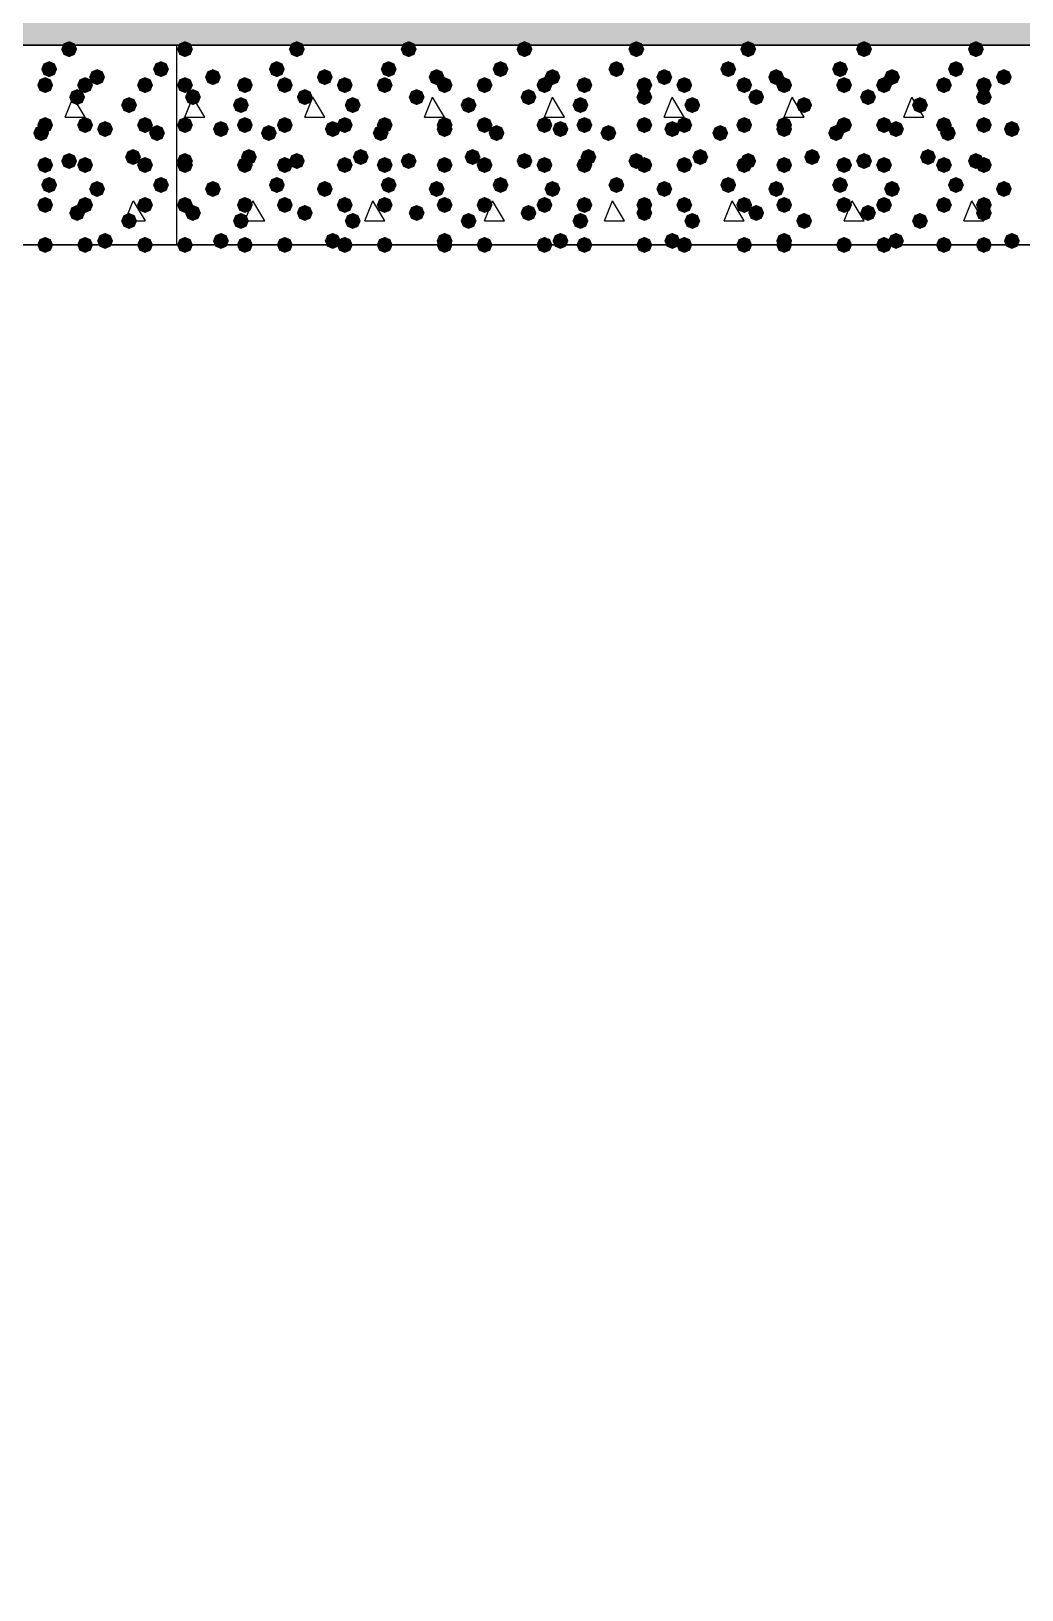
# Model space of a CAD drawing. Header units: millimetres. Extents: x 0 to 420, y 0 to 297.
# Drawn here: x 301.43 to 311.93, y 132.1 to 148.61 of the extents above; entities that cross this region are included whole.
import ezdxf

# ---------------------------------------------------------------- set-up
doc = ezdxf.new("R2010")
doc.units = ezdxf.units.MM
doc.layers.get('0').update_dxf_attribs({"linetype": 'CONTINUOUS'})

msp = doc.modelspace()

# ---------------------------------------------------------------- hatches: boundary and pattern name
at = {"true_color": 0x000008}
h = msp.add_hatch(color=0, dxfattribs=at)
h.paths.add_polyline_path([(379.603, 160.485667), (33.528, 160.485667), (379.603, 148.463)], flags=0)
h.paths.add_polyline_path([(33.528, 160.485667), (379.603, 148.463), (33.528, 148.463)], flags=0)
at = {"true_color": 0x000007}
for points in [[(301.921333, 148.420667), (301.896462, 148.360871), (301.836667, 148.336), (301.776871, 148.360871), (301.752, 148.420667), (301.776871, 148.480462), (301.836667, 148.505333), (301.896462, 148.480463)], [(301.709667, 148.209), (301.684796, 148.149204), (301.625, 148.124333), (301.565204, 148.149204), (301.540333, 148.209), (301.565204, 148.268796), (301.625, 148.293667), (301.684796, 148.268796)], [(302.217667, 148.124333), (302.192796, 148.064537), (302.133, 148.039667), (302.073204, 148.064537), (302.048333, 148.124333), (302.073204, 148.184129), (302.133, 148.209), (302.192796, 148.184129)], [(302.895, 148.209), (302.870129, 148.149204), (302.810333, 148.124333), (302.750538, 148.149204), (302.725667, 148.209), (302.750537, 148.268796), (302.810333, 148.293667), (302.870129, 148.268796)], [(301.667333, 148.039667), (301.642462, 147.979871), (301.582667, 147.955), (301.522871, 147.979871), (301.498, 148.039667), (301.522871, 148.099462), (301.582667, 148.124333), (301.642462, 148.099463)], [(302.006, 147.912667), (301.981129, 147.852871), (301.921333, 147.828), (301.861537, 147.852871), (301.836667, 147.912667), (301.861537, 147.972462), (301.921333, 147.997333), (301.981129, 147.972463)], [(302.090667, 148.039667), (302.065796, 147.979871), (302.006, 147.955), (301.946204, 147.979871), (301.921333, 148.039667), (301.946204, 148.099462), (302.006, 148.124333), (302.065796, 148.099463)], [(302.725667, 148.039667), (302.700796, 147.979871), (302.641, 147.955), (302.581204, 147.979871), (302.556333, 148.039667), (302.581204, 148.099462), (302.641, 148.124333), (302.700796, 148.099463)], [(302.556333, 147.828), (302.531462, 147.768204), (302.471667, 147.743333), (302.411871, 147.768204), (302.387, 147.828), (302.411871, 147.887796), (302.471667, 147.912667), (302.531462, 147.887796)], [(301.667333, 147.616333), (301.642462, 147.556537), (301.582667, 147.531667), (301.522871, 147.556537), (301.498, 147.616333), (301.522871, 147.676129), (301.582667, 147.701), (301.642462, 147.676129)], [(302.090667, 147.616333), (302.065796, 147.556537), (302.006, 147.531667), (301.946204, 147.556537), (301.921333, 147.616333), (301.946204, 147.676129), (302.006, 147.701), (302.065796, 147.676129)], [(302.302333, 147.574), (302.277462, 147.514204), (302.217667, 147.489333), (302.157871, 147.514204), (302.133, 147.574), (302.157871, 147.633796), (302.217667, 147.658667), (302.277462, 147.633796)], [(302.725667, 147.616333), (302.700796, 147.556537), (302.641, 147.531667), (302.581204, 147.556537), (302.556333, 147.616333), (302.581204, 147.676129), (302.641, 147.701), (302.700796, 147.676129)], [(301.625, 147.531667), (301.600129, 147.471871), (301.540333, 147.447), (301.480537, 147.471871), (301.455667, 147.531667), (301.480537, 147.591462), (301.540333, 147.616333), (301.600129, 147.591463)], [(302.852667, 147.531667), (302.827796, 147.471871), (302.768, 147.447), (302.708204, 147.471871), (302.683333, 147.531667), (302.708204, 147.591462), (302.768, 147.616333), (302.827796, 147.591463)], [(301.921333, 147.235333), (301.896462, 147.175537), (301.836667, 147.150667), (301.776871, 147.175537), (301.752, 147.235333), (301.776871, 147.295129), (301.836667, 147.32), (301.896462, 147.295129)], [(302.598667, 147.277667), (302.573796, 147.217871), (302.514, 147.193), (302.454204, 147.217871), (302.429333, 147.277667), (302.454204, 147.337462), (302.514, 147.362333), (302.573796, 147.337463)], [(301.667333, 147.193), (301.642462, 147.133204), (301.582667, 147.108333), (301.522871, 147.133204), (301.498, 147.193), (301.522871, 147.252796), (301.582667, 147.277667), (301.642462, 147.252796)], [(302.090667, 147.193), (302.065796, 147.133204), (302.006, 147.108333), (301.946204, 147.133204), (301.921333, 147.193), (301.946204, 147.252796), (302.006, 147.277667), (302.065796, 147.252796)], [(302.725667, 147.193), (302.700796, 147.133204), (302.641, 147.108333), (302.581204, 147.133204), (302.556333, 147.193), (302.581204, 147.252796), (302.641, 147.277667), (302.700796, 147.252796)], [(301.709667, 146.981333), (301.684796, 146.921537), (301.625, 146.896667), (301.565204, 146.921537), (301.540333, 146.981333), (301.565204, 147.041129), (301.625, 147.066), (301.684796, 147.041129)], [(302.217667, 146.939), (302.192796, 146.879204), (302.133, 146.854333), (302.073204, 146.879204), (302.048333, 146.939), (302.073204, 146.998796), (302.133, 147.023667), (302.192796, 146.998796)], [(302.895, 146.981333), (302.870129, 146.921537), (302.810333, 146.896667), (302.750538, 146.921537), (302.725667, 146.981333), (302.750537, 147.041129), (302.810333, 147.066), (302.870129, 147.041129)], [(301.667333, 146.769667), (301.642462, 146.709871), (301.582667, 146.685), (301.522871, 146.709871), (301.498, 146.769667), (301.522871, 146.829462), (301.582667, 146.854333), (301.642462, 146.829463)], [(302.090667, 146.769667), (302.065796, 146.709871), (302.006, 146.685), (301.946204, 146.709871), (301.921333, 146.769667), (301.946204, 146.829462), (302.006, 146.854333), (302.065796, 146.829463)], [(302.725667, 146.769667), (302.700796, 146.709871), (302.641, 146.685), (302.581204, 146.709871), (302.556333, 146.769667), (302.581204, 146.829462), (302.641, 146.854333), (302.700796, 146.829463)], [(302.006, 146.685), (301.981129, 146.625204), (301.921333, 146.600333), (301.861537, 146.625204), (301.836667, 146.685), (301.861537, 146.744796), (301.921333, 146.769667), (301.981129, 146.744796)], [(302.556333, 146.600333), (302.531462, 146.540537), (302.471667, 146.515667), (302.411871, 146.540537), (302.387, 146.600333), (302.411871, 146.660129), (302.471667, 146.685), (302.531462, 146.660129)], [(301.667333, 146.346333), (301.642462, 146.286537), (301.582667, 146.261667), (301.522871, 146.286537), (301.498, 146.346333), (301.522871, 146.406129), (301.582667, 146.431), (301.642462, 146.406129)], [(302.090667, 146.346333), (302.065796, 146.286537), (302.006, 146.261667), (301.946204, 146.286537), (301.921333, 146.346333), (301.946204, 146.406129), (302.006, 146.431), (302.065796, 146.406129)], [(302.302333, 146.388667), (302.277462, 146.328871), (302.217667, 146.304), (302.157871, 146.328871), (302.133, 146.388667), (302.157871, 146.448462), (302.217667, 146.473333), (302.277462, 146.448463)], [(302.725667, 146.346333), (302.700796, 146.286537), (302.641, 146.261667), (302.581204, 146.286537), (302.556333, 146.346333), (302.581204, 146.406129), (302.641, 146.431), (302.700796, 146.406129)]]:
    msp.add_hatch(color=0, dxfattribs=at).paths.add_polyline_path(points, flags=0)
at = {"true_color": 0x000008}
for points in [[(303.149, 148.420667), (303.124129, 148.360871), (303.064333, 148.336), (303.004537, 148.360871), (302.979667, 148.420667), (303.004537, 148.480462), (303.064333, 148.505333), (303.124129, 148.480463)], [(304.334333, 148.420667), (304.309463, 148.360871), (304.249667, 148.336), (304.189871, 148.360871), (304.165, 148.420667), (304.189871, 148.480462), (304.249667, 148.505333), (304.309462, 148.480463)], [(305.519667, 148.420667), (305.494796, 148.360871), (305.435, 148.336), (305.375204, 148.360871), (305.350333, 148.420667), (305.375204, 148.480462), (305.435, 148.505333), (305.494796, 148.480463)], [(306.747333, 148.420667), (306.722462, 148.360871), (306.662667, 148.336), (306.602871, 148.360871), (306.578, 148.420667), (306.602871, 148.480462), (306.662667, 148.505333), (306.722462, 148.480463)], [(307.932667, 148.420667), (307.907796, 148.360871), (307.848, 148.336), (307.788204, 148.360871), (307.763333, 148.420667), (307.788204, 148.480462), (307.848, 148.505333), (307.907796, 148.480463)], [(309.118, 148.420667), (309.093129, 148.360871), (309.033333, 148.336), (308.973538, 148.360871), (308.948667, 148.420667), (308.973537, 148.480462), (309.033333, 148.505333), (309.093129, 148.480463)], [(310.345667, 148.420667), (310.320796, 148.360871), (310.261, 148.336), (310.201204, 148.360871), (310.176333, 148.420667), (310.201204, 148.480462), (310.261, 148.505333), (310.320796, 148.480463)], [(311.531, 148.420667), (311.506129, 148.360871), (311.446333, 148.336), (311.386538, 148.360871), (311.361667, 148.420667), (311.386537, 148.480462), (311.446333, 148.505333), (311.506129, 148.480463)], [(303.445333, 148.124333), (303.420462, 148.064537), (303.360667, 148.039667), (303.300871, 148.064537), (303.276, 148.124333), (303.300871, 148.184129), (303.360667, 148.209), (303.420462, 148.184129)], [(304.122667, 148.209), (304.097796, 148.149204), (304.038, 148.124333), (303.978204, 148.149204), (303.953333, 148.209), (303.978204, 148.268796), (304.038, 148.293667), (304.097796, 148.268796)], [(304.630667, 148.124333), (304.605796, 148.064537), (304.546, 148.039667), (304.486204, 148.064537), (304.461333, 148.124333), (304.486204, 148.184129), (304.546, 148.209), (304.605796, 148.184129)], [(305.308, 148.209), (305.283129, 148.149204), (305.223333, 148.124333), (305.163537, 148.149204), (305.138667, 148.209), (305.163537, 148.268796), (305.223333, 148.293667), (305.283129, 148.268796)], [(305.816, 148.124333), (305.791129, 148.064537), (305.731333, 148.039667), (305.671538, 148.064537), (305.646667, 148.124333), (305.671537, 148.184129), (305.731333, 148.209), (305.791129, 148.184129)], [(306.493333, 148.209), (306.468462, 148.149204), (306.408667, 148.124333), (306.348871, 148.149204), (306.324, 148.209), (306.348871, 148.268796), (306.408667, 148.293667), (306.468462, 148.268796)], [(307.043667, 148.124333), (307.018796, 148.064537), (306.959, 148.039667), (306.899204, 148.064537), (306.874333, 148.124333), (306.899204, 148.184129), (306.959, 148.209), (307.018796, 148.184129)], [(307.721, 148.209), (307.696129, 148.149204), (307.636333, 148.124333), (307.576537, 148.149204), (307.551667, 148.209), (307.576537, 148.268796), (307.636333, 148.293667), (307.696129, 148.268796)], [(308.229, 148.124333), (308.204129, 148.064537), (308.144333, 148.039667), (308.084538, 148.064537), (308.059667, 148.124333), (308.084537, 148.184129), (308.144333, 148.209), (308.204129, 148.184129)], [(308.906333, 148.209), (308.881463, 148.149204), (308.821667, 148.124333), (308.761871, 148.149204), (308.737, 148.209), (308.761871, 148.268796), (308.821667, 148.293667), (308.881462, 148.268796)], [(309.414333, 148.124333), (309.389462, 148.064537), (309.329667, 148.039667), (309.269871, 148.064537), (309.245, 148.124333), (309.269871, 148.184129), (309.329667, 148.209), (309.389462, 148.184129)], [(310.091667, 148.209), (310.066796, 148.149204), (310.007, 148.124333), (309.947204, 148.149204), (309.922333, 148.209), (309.947204, 148.268796), (310.007, 148.293667), (310.066796, 148.268796)], [(310.642, 148.124333), (310.617129, 148.064537), (310.557333, 148.039667), (310.497538, 148.064537), (310.472667, 148.124333), (310.497537, 148.184129), (310.557333, 148.209), (310.617129, 148.184129)], [(311.319333, 148.209), (311.294462, 148.149204), (311.234667, 148.124333), (311.174871, 148.149204), (311.15, 148.209), (311.174871, 148.268796), (311.234667, 148.293667), (311.294462, 148.268796)], [(311.827333, 148.124333), (311.802462, 148.064537), (311.742667, 148.039667), (311.682871, 148.064537), (311.658, 148.124333), (311.682871, 148.184129), (311.742667, 148.209), (311.802462, 148.184129)], [(303.149, 148.039667), (303.124129, 147.979871), (303.064333, 147.955), (303.004537, 147.979871), (302.979667, 148.039667), (303.004537, 148.099462), (303.064333, 148.124333), (303.124129, 148.099463)], [(303.233667, 147.912667), (303.208796, 147.852871), (303.149, 147.828), (303.089204, 147.852871), (303.064333, 147.912667), (303.089204, 147.972462), (303.149, 147.997333), (303.208796, 147.972463)], [(303.784, 148.039667), (303.759129, 147.979871), (303.699333, 147.955), (303.639537, 147.979871), (303.614667, 148.039667), (303.639537, 148.099462), (303.699333, 148.124333), (303.759129, 148.099463)], [(304.207333, 148.039667), (304.182462, 147.979871), (304.122667, 147.955), (304.062871, 147.979871), (304.038, 148.039667), (304.062871, 148.099462), (304.122667, 148.124333), (304.182462, 148.099463)], [(304.419, 147.912667), (304.394129, 147.852871), (304.334333, 147.828), (304.274537, 147.852871), (304.249667, 147.912667), (304.274537, 147.972462), (304.334333, 147.997333), (304.394129, 147.972463)], [(304.842333, 148.039667), (304.817462, 147.979871), (304.757667, 147.955), (304.697871, 147.979871), (304.673, 148.039667), (304.697871, 148.099462), (304.757667, 148.124333), (304.817462, 148.099463)], [(305.265667, 148.039667), (305.240796, 147.979871), (305.181, 147.955), (305.121204, 147.979871), (305.096333, 148.039667), (305.121204, 148.099462), (305.181, 148.124333), (305.240796, 148.099463)], [(305.604333, 147.912667), (305.579462, 147.852871), (305.519667, 147.828), (305.459871, 147.852871), (305.435, 147.912667), (305.459871, 147.972462), (305.519667, 147.997333), (305.579462, 147.972463)], [(305.900667, 148.039667), (305.875796, 147.979871), (305.816, 147.955), (305.756204, 147.979871), (305.731333, 148.039667), (305.756204, 148.099462), (305.816, 148.124333), (305.875796, 148.099463)], [(306.324, 148.039667), (306.299129, 147.979871), (306.239333, 147.955), (306.179537, 147.979871), (306.154667, 148.039667), (306.179537, 148.099462), (306.239333, 148.124333), (306.299129, 148.099463)], [(306.789667, 147.912667), (306.764796, 147.852871), (306.705, 147.828), (306.645204, 147.852871), (306.620333, 147.912667), (306.645204, 147.972462), (306.705, 147.997333), (306.764796, 147.972463)], [(306.959, 148.039667), (306.934129, 147.979871), (306.874333, 147.955), (306.814537, 147.979871), (306.789667, 148.039667), (306.814537, 148.099462), (306.874333, 148.124333), (306.934129, 148.099463)], [(307.382333, 148.039667), (307.357462, 147.979871), (307.297667, 147.955), (307.237871, 147.979871), (307.213, 148.039667), (307.237871, 148.099462), (307.297667, 148.124333), (307.357462, 148.099463)], [(308.017333, 148.039667), (307.992462, 147.979871), (307.932667, 147.955), (307.872871, 147.979871), (307.848, 148.039667), (307.872871, 148.099462), (307.932667, 148.124333), (307.992462, 148.099463)], [(308.017333, 147.912667), (307.992462, 147.852871), (307.932667, 147.828), (307.872871, 147.852871), (307.848, 147.912667), (307.872871, 147.972462), (307.932667, 147.997333), (307.992462, 147.972463)], [(308.440667, 148.039667), (308.415796, 147.979871), (308.356, 147.955), (308.296204, 147.979871), (308.271333, 148.039667), (308.296204, 148.099462), (308.356, 148.124333), (308.415796, 148.099463)], [(309.075667, 148.039667), (309.050796, 147.979871), (308.991, 147.955), (308.931204, 147.979871), (308.906333, 148.039667), (308.931204, 148.099462), (308.991, 148.124333), (309.050796, 148.099463)], [(309.202667, 147.912667), (309.177796, 147.852871), (309.118, 147.828), (309.058204, 147.852871), (309.033333, 147.912667), (309.058204, 147.972462), (309.118, 147.997333), (309.177796, 147.972463)], [(309.499, 148.039667), (309.474129, 147.979871), (309.414333, 147.955), (309.354537, 147.979871), (309.329667, 148.039667), (309.354537, 148.099462), (309.414333, 148.124333), (309.474129, 148.099463)], [(310.134, 148.039667), (310.109129, 147.979871), (310.049333, 147.955), (309.989537, 147.979871), (309.964667, 148.039667), (309.989537, 148.099462), (310.049333, 148.124333), (310.109129, 148.099463)], [(310.388, 147.912667), (310.363129, 147.852871), (310.303333, 147.828), (310.243538, 147.852871), (310.218667, 147.912667), (310.243537, 147.972462), (310.303333, 147.997333), (310.363129, 147.972463)], [(310.557333, 148.039667), (310.532462, 147.979871), (310.472667, 147.955), (310.412871, 147.979871), (310.388, 148.039667), (310.412871, 148.099462), (310.472667, 148.124333), (310.532462, 148.099463)], [(311.192333, 148.039667), (311.167462, 147.979871), (311.107667, 147.955), (311.047871, 147.979871), (311.023, 148.039667), (311.047871, 148.099462), (311.107667, 148.124333), (311.167462, 148.099463)], [(311.615667, 148.039667), (311.590796, 147.979871), (311.531, 147.955), (311.471204, 147.979871), (311.446333, 148.039667), (311.471204, 148.099462), (311.531, 148.124333), (311.590796, 148.099463)], [(311.615667, 147.912667), (311.590796, 147.852871), (311.531, 147.828), (311.471204, 147.852871), (311.446333, 147.912667), (311.471204, 147.972462), (311.531, 147.997333), (311.590796, 147.972463)], [(303.741667, 147.828), (303.716796, 147.768204), (303.657, 147.743333), (303.597204, 147.768204), (303.572333, 147.828), (303.597204, 147.887796), (303.657, 147.912667), (303.716796, 147.887796)], [(304.927, 147.828), (304.902129, 147.768204), (304.842333, 147.743333), (304.782537, 147.768204), (304.757667, 147.828), (304.782537, 147.887796), (304.842333, 147.912667), (304.902129, 147.887796)], [(306.154667, 147.828), (306.129796, 147.768204), (306.07, 147.743333), (306.010204, 147.768204), (305.985333, 147.828), (306.010204, 147.887796), (306.07, 147.912667), (306.129796, 147.887796)], [(307.34, 147.828), (307.315129, 147.768204), (307.255333, 147.743333), (307.195538, 147.768204), (307.170667, 147.828), (307.195537, 147.887796), (307.255333, 147.912667), (307.315129, 147.887796)], [(308.525333, 147.828), (308.500463, 147.768204), (308.440667, 147.743333), (308.380871, 147.768204), (308.356, 147.828), (308.380871, 147.887796), (308.440667, 147.912667), (308.500462, 147.887796)], [(309.710667, 147.828), (309.685796, 147.768204), (309.626, 147.743333), (309.566204, 147.768204), (309.541333, 147.828), (309.566204, 147.887796), (309.626, 147.912667), (309.685796, 147.887796)], [(310.938333, 147.828), (310.913462, 147.768204), (310.853667, 147.743333), (310.793871, 147.768204), (310.769, 147.828), (310.793871, 147.887796), (310.853667, 147.912667), (310.913462, 147.887796)], [(303.149, 147.616333), (303.124129, 147.556537), (303.064333, 147.531667), (303.004537, 147.556537), (302.979667, 147.616333), (303.004537, 147.676129), (303.064333, 147.701), (303.124129, 147.676129)], [(303.53, 147.574), (303.505129, 147.514204), (303.445333, 147.489333), (303.385538, 147.514204), (303.360667, 147.574), (303.385537, 147.633796), (303.445333, 147.658667), (303.505129, 147.633796)], [(303.784, 147.616333), (303.759129, 147.556537), (303.699333, 147.531667), (303.639537, 147.556537), (303.614667, 147.616333), (303.639537, 147.676129), (303.699333, 147.701), (303.759129, 147.676129)], [(304.207333, 147.616333), (304.182462, 147.556537), (304.122667, 147.531667), (304.062871, 147.556537), (304.038, 147.616333), (304.062871, 147.676129), (304.122667, 147.701), (304.182462, 147.676129)], [(304.715333, 147.574), (304.690462, 147.514204), (304.630667, 147.489333), (304.570871, 147.514204), (304.546, 147.574), (304.570871, 147.633796), (304.630667, 147.658667), (304.690462, 147.633796)], [(304.842333, 147.616333), (304.817462, 147.556537), (304.757667, 147.531667), (304.697871, 147.556537), (304.673, 147.616333), (304.697871, 147.676129), (304.757667, 147.701), (304.817462, 147.676129)], [(305.265667, 147.616333), (305.240796, 147.556537), (305.181, 147.531667), (305.121204, 147.556537), (305.096333, 147.616333), (305.121204, 147.676129), (305.181, 147.701), (305.240796, 147.676129)], [(305.900667, 147.616333), (305.875796, 147.556537), (305.816, 147.531667), (305.756204, 147.556537), (305.731333, 147.616333), (305.756204, 147.676129), (305.816, 147.701), (305.875796, 147.676129)], [(305.900667, 147.574), (305.875796, 147.514204), (305.816, 147.489333), (305.756204, 147.514204), (305.731333, 147.574), (305.756204, 147.633796), (305.816, 147.658667), (305.875796, 147.633796)], [(306.324, 147.616333), (306.299129, 147.556537), (306.239333, 147.531667), (306.179537, 147.556537), (306.154667, 147.616333), (306.179537, 147.676129), (306.239333, 147.701), (306.299129, 147.676129)], [(306.959, 147.616333), (306.934129, 147.556537), (306.874333, 147.531667), (306.814537, 147.556537), (306.789667, 147.616333), (306.814537, 147.676129), (306.874333, 147.701), (306.934129, 147.676129)], [(307.128333, 147.574), (307.103462, 147.514204), (307.043667, 147.489333), (306.983871, 147.514204), (306.959, 147.574), (306.983871, 147.633796), (307.043667, 147.658667), (307.103462, 147.633796)], [(307.382333, 147.616333), (307.357462, 147.556537), (307.297667, 147.531667), (307.237871, 147.556537), (307.213, 147.616333), (307.237871, 147.676129), (307.297667, 147.701), (307.357462, 147.676129)], [(308.017333, 147.616333), (307.992462, 147.556537), (307.932667, 147.531667), (307.872871, 147.556537), (307.848, 147.616333), (307.872871, 147.676129), (307.932667, 147.701), (307.992462, 147.676129)], [(308.313667, 147.574), (308.288796, 147.514204), (308.229, 147.489333), (308.169204, 147.514204), (308.144333, 147.574), (308.169204, 147.633796), (308.229, 147.658667), (308.288796, 147.633796)], [(308.440667, 147.616333), (308.415796, 147.556537), (308.356, 147.531667), (308.296204, 147.556537), (308.271333, 147.616333), (308.296204, 147.676129), (308.356, 147.701), (308.415796, 147.676129)], [(309.075667, 147.616333), (309.050796, 147.556537), (308.991, 147.531667), (308.931204, 147.556537), (308.906333, 147.616333), (308.931204, 147.676129), (308.991, 147.701), (309.050796, 147.676129)], [(309.499, 147.616333), (309.474129, 147.556537), (309.414333, 147.531667), (309.354537, 147.556537), (309.329667, 147.616333), (309.354537, 147.676129), (309.414333, 147.701), (309.474129, 147.676129)], [(309.499, 147.574), (309.474129, 147.514204), (309.414333, 147.489333), (309.354537, 147.514204), (309.329667, 147.574), (309.354537, 147.633796), (309.414333, 147.658667), (309.474129, 147.633796)], [(310.134, 147.616333), (310.109129, 147.556537), (310.049333, 147.531667), (309.989537, 147.556537), (309.964667, 147.616333), (309.989537, 147.676129), (310.049333, 147.701), (310.109129, 147.676129)], [(310.557333, 147.616333), (310.532462, 147.556537), (310.472667, 147.531667), (310.412871, 147.556537), (310.388, 147.616333), (310.412871, 147.676129), (310.472667, 147.701), (310.532462, 147.676129)], [(310.684333, 147.574), (310.659462, 147.514204), (310.599667, 147.489333), (310.539871, 147.514204), (310.515, 147.574), (310.539871, 147.633796), (310.599667, 147.658667), (310.659462, 147.633796)], [(311.192333, 147.616333), (311.167462, 147.556537), (311.107667, 147.531667), (311.047871, 147.556537), (311.023, 147.616333), (311.047871, 147.676129), (311.107667, 147.701), (311.167462, 147.676129)], [(311.615667, 147.616333), (311.590796, 147.556537), (311.531, 147.531667), (311.471204, 147.556537), (311.446333, 147.616333), (311.471204, 147.676129), (311.531, 147.701), (311.590796, 147.676129)], [(311.912, 147.574), (311.887129, 147.514204), (311.827333, 147.489333), (311.767538, 147.514204), (311.742667, 147.574), (311.767537, 147.633796), (311.827333, 147.658667), (311.887129, 147.633796)], [(304.038, 147.531667), (304.013129, 147.471871), (303.953333, 147.447), (303.893537, 147.471871), (303.868667, 147.531667), (303.893537, 147.591462), (303.953333, 147.616333), (304.013129, 147.591463)], [(305.223333, 147.531667), (305.198463, 147.471871), (305.138667, 147.447), (305.078871, 147.471871), (305.054, 147.531667), (305.078871, 147.591462), (305.138667, 147.616333), (305.198462, 147.591463)], [(306.451, 147.531667), (306.426129, 147.471871), (306.366333, 147.447), (306.306537, 147.471871), (306.281667, 147.531667), (306.306537, 147.591462), (306.366333, 147.616333), (306.426129, 147.591463)], [(307.636333, 147.531667), (307.611463, 147.471871), (307.551667, 147.447), (307.491871, 147.471871), (307.467, 147.531667), (307.491871, 147.591462), (307.551667, 147.616333), (307.611462, 147.591463)], [(308.821667, 147.531667), (308.796796, 147.471871), (308.737, 147.447), (308.677204, 147.471871), (308.652333, 147.531667), (308.677204, 147.591462), (308.737, 147.616333), (308.796796, 147.591463)], [(310.049333, 147.531667), (310.024462, 147.471871), (309.964667, 147.447), (309.904871, 147.471871), (309.88, 147.531667), (309.904871, 147.591462), (309.964667, 147.616333), (310.024462, 147.591463)], [(311.234667, 147.531667), (311.209796, 147.471871), (311.15, 147.447), (311.090204, 147.471871), (311.065333, 147.531667), (311.090204, 147.591462), (311.15, 147.616333), (311.209796, 147.591463)], [(303.149, 147.235333), (303.124129, 147.175537), (303.064333, 147.150667), (303.004537, 147.175537), (302.979667, 147.235333), (303.004537, 147.295129), (303.064333, 147.32), (303.124129, 147.295129)], [(303.826333, 147.277667), (303.801462, 147.217871), (303.741667, 147.193), (303.681871, 147.217871), (303.657, 147.277667), (303.681871, 147.337462), (303.741667, 147.362333), (303.801462, 147.337463)], [(304.334333, 147.235333), (304.309463, 147.175537), (304.249667, 147.150667), (304.189871, 147.175537), (304.165, 147.235333), (304.189871, 147.295129), (304.249667, 147.32), (304.309462, 147.295129)], [(305.011667, 147.277667), (304.986796, 147.217871), (304.927, 147.193), (304.867204, 147.217871), (304.842333, 147.277667), (304.867204, 147.337462), (304.927, 147.362333), (304.986796, 147.337463)], [(305.519667, 147.235333), (305.494796, 147.175537), (305.435, 147.150667), (305.375204, 147.175537), (305.350333, 147.235333), (305.375204, 147.295129), (305.435, 147.32), (305.494796, 147.295129)], [(306.197, 147.277667), (306.172129, 147.217871), (306.112333, 147.193), (306.052538, 147.217871), (306.027667, 147.277667), (306.052537, 147.337462), (306.112333, 147.362333), (306.172129, 147.337463)], [(306.747333, 147.235333), (306.722462, 147.175537), (306.662667, 147.150667), (306.602871, 147.175537), (306.578, 147.235333), (306.602871, 147.295129), (306.662667, 147.32), (306.722462, 147.295129)], [(307.424667, 147.277667), (307.399796, 147.217871), (307.34, 147.193), (307.280204, 147.217871), (307.255333, 147.277667), (307.280204, 147.337462), (307.34, 147.362333), (307.399796, 147.337463)], [(307.932667, 147.235333), (307.907796, 147.175537), (307.848, 147.150667), (307.788204, 147.175537), (307.763333, 147.235333), (307.788204, 147.295129), (307.848, 147.32), (307.907796, 147.295129)], [(308.61, 147.277667), (308.585129, 147.217871), (308.525333, 147.193), (308.465537, 147.217871), (308.440667, 147.277667), (308.465537, 147.337462), (308.525333, 147.362333), (308.585129, 147.337463)], [(309.118, 147.235333), (309.093129, 147.175537), (309.033333, 147.150667), (308.973538, 147.175537), (308.948667, 147.235333), (308.973537, 147.295129), (309.033333, 147.32), (309.093129, 147.295129)], [(309.795333, 147.277667), (309.770463, 147.217871), (309.710667, 147.193), (309.650871, 147.217871), (309.626, 147.277667), (309.650871, 147.337462), (309.710667, 147.362333), (309.770462, 147.337463)], [(310.345667, 147.235333), (310.320796, 147.175537), (310.261, 147.150667), (310.201204, 147.175537), (310.176333, 147.235333), (310.201204, 147.295129), (310.261, 147.32), (310.320796, 147.295129)], [(311.023, 147.277667), (310.998129, 147.217871), (310.938333, 147.193), (310.878537, 147.217871), (310.853667, 147.277667), (310.878537, 147.337462), (310.938333, 147.362333), (310.998129, 147.337463)], [(311.531, 147.235333), (311.506129, 147.175537), (311.446333, 147.150667), (311.386538, 147.175537), (311.361667, 147.235333), (311.386537, 147.295129), (311.446333, 147.32), (311.506129, 147.295129)], [(303.149, 147.193), (303.124129, 147.133204), (303.064333, 147.108333), (303.004537, 147.133204), (302.979667, 147.193), (303.004537, 147.252796), (303.064333, 147.277667), (303.124129, 147.252796)], [(303.784, 147.193), (303.759129, 147.133204), (303.699333, 147.108333), (303.639537, 147.133204), (303.614667, 147.193), (303.639537, 147.252796), (303.699333, 147.277667), (303.759129, 147.252796)], [(304.207333, 147.193), (304.182462, 147.133204), (304.122667, 147.108333), (304.062871, 147.133204), (304.038, 147.193), (304.062871, 147.252796), (304.122667, 147.277667), (304.182462, 147.252796)], [(304.842333, 147.193), (304.817462, 147.133204), (304.757667, 147.108333), (304.697871, 147.133204), (304.673, 147.193), (304.697871, 147.252796), (304.757667, 147.277667), (304.817462, 147.252796)], [(305.265667, 147.193), (305.240796, 147.133204), (305.181, 147.108333), (305.121204, 147.133204), (305.096333, 147.193), (305.121204, 147.252796), (305.181, 147.277667), (305.240796, 147.252796)], [(305.900667, 147.193), (305.875796, 147.133204), (305.816, 147.108333), (305.756204, 147.133204), (305.731333, 147.193), (305.756204, 147.252796), (305.816, 147.277667), (305.875796, 147.252796)], [(306.324, 147.193), (306.299129, 147.133204), (306.239333, 147.108333), (306.179537, 147.133204), (306.154667, 147.193), (306.179537, 147.252796), (306.239333, 147.277667), (306.299129, 147.252796)], [(306.959, 147.193), (306.934129, 147.133204), (306.874333, 147.108333), (306.814537, 147.133204), (306.789667, 147.193), (306.814537, 147.252796), (306.874333, 147.277667), (306.934129, 147.252796)], [(307.382333, 147.193), (307.357462, 147.133204), (307.297667, 147.108333), (307.237871, 147.133204), (307.213, 147.193), (307.237871, 147.252796), (307.297667, 147.277667), (307.357462, 147.252796)], [(308.017333, 147.193), (307.992462, 147.133204), (307.932667, 147.108333), (307.872871, 147.133204), (307.848, 147.193), (307.872871, 147.252796), (307.932667, 147.277667), (307.992462, 147.252796)], [(308.440667, 147.193), (308.415796, 147.133204), (308.356, 147.108333), (308.296204, 147.133204), (308.271333, 147.193), (308.296204, 147.252796), (308.356, 147.277667), (308.415796, 147.252796)], [(309.075667, 147.193), (309.050796, 147.133204), (308.991, 147.108333), (308.931204, 147.133204), (308.906333, 147.193), (308.931204, 147.252796), (308.991, 147.277667), (309.050796, 147.252796)], [(309.499, 147.193), (309.474129, 147.133204), (309.414333, 147.108333), (309.354537, 147.133204), (309.329667, 147.193), (309.354537, 147.252796), (309.414333, 147.277667), (309.474129, 147.252796)], [(310.134, 147.193), (310.109129, 147.133204), (310.049333, 147.108333), (309.989537, 147.133204), (309.964667, 147.193), (309.989537, 147.252796), (310.049333, 147.277667), (310.109129, 147.252796)], [(310.557333, 147.193), (310.532462, 147.133204), (310.472667, 147.108333), (310.412871, 147.133204), (310.388, 147.193), (310.412871, 147.252796), (310.472667, 147.277667), (310.532462, 147.252796)], [(311.192333, 147.193), (311.167462, 147.133204), (311.107667, 147.108333), (311.047871, 147.133204), (311.023, 147.193), (311.047871, 147.252796), (311.107667, 147.277667), (311.167462, 147.252796)], [(311.615667, 147.193), (311.590796, 147.133204), (311.531, 147.108333), (311.471204, 147.133204), (311.446333, 147.193), (311.471204, 147.252796), (311.531, 147.277667), (311.590796, 147.252796)], [(303.445333, 146.939), (303.420462, 146.879204), (303.360667, 146.854333), (303.300871, 146.879204), (303.276, 146.939), (303.300871, 146.998796), (303.360667, 147.023667), (303.420462, 146.998796)], [(304.122667, 146.981333), (304.097796, 146.921537), (304.038, 146.896667), (303.978204, 146.921537), (303.953333, 146.981333), (303.978204, 147.041129), (304.038, 147.066), (304.097796, 147.041129)], [(304.630667, 146.939), (304.605796, 146.879204), (304.546, 146.854333), (304.486204, 146.879204), (304.461333, 146.939), (304.486204, 146.998796), (304.546, 147.023667), (304.605796, 146.998796)], [(305.308, 146.981333), (305.283129, 146.921537), (305.223333, 146.896667), (305.163537, 146.921537), (305.138667, 146.981333), (305.163537, 147.041129), (305.223333, 147.066), (305.283129, 147.041129)], [(305.816, 146.939), (305.791129, 146.879204), (305.731333, 146.854333), (305.671538, 146.879204), (305.646667, 146.939), (305.671537, 146.998796), (305.731333, 147.023667), (305.791129, 146.998796)], [(306.493333, 146.981333), (306.468462, 146.921537), (306.408667, 146.896667), (306.348871, 146.921537), (306.324, 146.981333), (306.348871, 147.041129), (306.408667, 147.066), (306.468462, 147.041129)], [(307.043667, 146.939), (307.018796, 146.879204), (306.959, 146.854333), (306.899204, 146.879204), (306.874333, 146.939), (306.899204, 146.998796), (306.959, 147.023667), (307.018796, 146.998796)], [(307.721, 146.981333), (307.696129, 146.921537), (307.636333, 146.896667), (307.576537, 146.921537), (307.551667, 146.981333), (307.576537, 147.041129), (307.636333, 147.066), (307.696129, 147.041129)], [(308.229, 146.939), (308.204129, 146.879204), (308.144333, 146.854333), (308.084538, 146.879204), (308.059667, 146.939), (308.084537, 146.998796), (308.144333, 147.023667), (308.204129, 146.998796)], [(308.906333, 146.981333), (308.881463, 146.921537), (308.821667, 146.896667), (308.761871, 146.921537), (308.737, 146.981333), (308.761871, 147.041129), (308.821667, 147.066), (308.881462, 147.041129)], [(309.414333, 146.939), (309.389462, 146.879204), (309.329667, 146.854333), (309.269871, 146.879204), (309.245, 146.939), (309.269871, 146.998796), (309.329667, 147.023667), (309.389462, 146.998796)], [(310.091667, 146.981333), (310.066796, 146.921537), (310.007, 146.896667), (309.947204, 146.921537), (309.922333, 146.981333), (309.947204, 147.041129), (310.007, 147.066), (310.066796, 147.041129)], [(310.642, 146.939), (310.617129, 146.879204), (310.557333, 146.854333), (310.497538, 146.879204), (310.472667, 146.939), (310.497537, 146.998796), (310.557333, 147.023667), (310.617129, 146.998796)], [(311.319333, 146.981333), (311.294462, 146.921537), (311.234667, 146.896667), (311.174871, 146.921537), (311.15, 146.981333), (311.174871, 147.041129), (311.234667, 147.066), (311.294462, 147.041129)], [(311.827333, 146.939), (311.802462, 146.879204), (311.742667, 146.854333), (311.682871, 146.879204), (311.658, 146.939), (311.682871, 146.998796), (311.742667, 147.023667), (311.802462, 146.998796)], [(303.149, 146.769667), (303.124129, 146.709871), (303.064333, 146.685), (303.004537, 146.709871), (302.979667, 146.769667), (303.004537, 146.829462), (303.064333, 146.854333), (303.124129, 146.829463)], [(303.784, 146.769667), (303.759129, 146.709871), (303.699333, 146.685), (303.639537, 146.709871), (303.614667, 146.769667), (303.639537, 146.829462), (303.699333, 146.854333), (303.759129, 146.829463)], [(304.207333, 146.769667), (304.182462, 146.709871), (304.122667, 146.685), (304.062871, 146.709871), (304.038, 146.769667), (304.062871, 146.829462), (304.122667, 146.854333), (304.182462, 146.829463)], [(304.842333, 146.769667), (304.817462, 146.709871), (304.757667, 146.685), (304.697871, 146.709871), (304.673, 146.769667), (304.697871, 146.829462), (304.757667, 146.854333), (304.817462, 146.829463)], [(305.265667, 146.769667), (305.240796, 146.709871), (305.181, 146.685), (305.121204, 146.709871), (305.096333, 146.769667), (305.121204, 146.829462), (305.181, 146.854333), (305.240796, 146.829463)], [(305.900667, 146.769667), (305.875796, 146.709871), (305.816, 146.685), (305.756204, 146.709871), (305.731333, 146.769667), (305.756204, 146.829462), (305.816, 146.854333), (305.875796, 146.829463)], [(306.324, 146.769667), (306.299129, 146.709871), (306.239333, 146.685), (306.179537, 146.709871), (306.154667, 146.769667), (306.179537, 146.829462), (306.239333, 146.854333), (306.299129, 146.829463)], [(306.959, 146.769667), (306.934129, 146.709871), (306.874333, 146.685), (306.814537, 146.709871), (306.789667, 146.769667), (306.814537, 146.829462), (306.874333, 146.854333), (306.934129, 146.829463)], [(307.382333, 146.769667), (307.357462, 146.709871), (307.297667, 146.685), (307.237871, 146.709871), (307.213, 146.769667), (307.237871, 146.829462), (307.297667, 146.854333), (307.357462, 146.829463)], [(308.017333, 146.769667), (307.992462, 146.709871), (307.932667, 146.685), (307.872871, 146.709871), (307.848, 146.769667), (307.872871, 146.829462), (307.932667, 146.854333), (307.992462, 146.829463)], [(308.440667, 146.769667), (308.415796, 146.709871), (308.356, 146.685), (308.296204, 146.709871), (308.271333, 146.769667), (308.296204, 146.829462), (308.356, 146.854333), (308.415796, 146.829463)], [(309.075667, 146.769667), (309.050796, 146.709871), (308.991, 146.685), (308.931204, 146.709871), (308.906333, 146.769667), (308.931204, 146.829462), (308.991, 146.854333), (309.050796, 146.829463)], [(309.499, 146.769667), (309.474129, 146.709871), (309.414333, 146.685), (309.354537, 146.709871), (309.329667, 146.769667), (309.354537, 146.829462), (309.414333, 146.854333), (309.474129, 146.829463)], [(310.134, 146.769667), (310.109129, 146.709871), (310.049333, 146.685), (309.989537, 146.709871), (309.964667, 146.769667), (309.989537, 146.829462), (310.049333, 146.854333), (310.109129, 146.829463)], [(310.557333, 146.769667), (310.532462, 146.709871), (310.472667, 146.685), (310.412871, 146.709871), (310.388, 146.769667), (310.412871, 146.829462), (310.472667, 146.854333), (310.532462, 146.829463)], [(311.192333, 146.769667), (311.167462, 146.709871), (311.107667, 146.685), (311.047871, 146.709871), (311.023, 146.769667), (311.047871, 146.829462), (311.107667, 146.854333), (311.167462, 146.829463)], [(311.615667, 146.769667), (311.590796, 146.709871), (311.531, 146.685), (311.471204, 146.709871), (311.446333, 146.769667), (311.471204, 146.829462), (311.531, 146.854333), (311.590796, 146.829463)], [(303.233667, 146.685), (303.208796, 146.625204), (303.149, 146.600333), (303.089204, 146.625204), (303.064333, 146.685), (303.089204, 146.744796), (303.149, 146.769667), (303.208796, 146.744796)], [(303.741667, 146.600333), (303.716796, 146.540537), (303.657, 146.515667), (303.597204, 146.540537), (303.572333, 146.600333), (303.597204, 146.660129), (303.657, 146.685), (303.716796, 146.660129)], [(304.419, 146.685), (304.394129, 146.625204), (304.334333, 146.600333), (304.274537, 146.625204), (304.249667, 146.685), (304.274537, 146.744796), (304.334333, 146.769667), (304.394129, 146.744796)], [(304.927, 146.600333), (304.902129, 146.540537), (304.842333, 146.515667), (304.782537, 146.540537), (304.757667, 146.600333), (304.782537, 146.660129), (304.842333, 146.685), (304.902129, 146.660129)], [(305.604333, 146.685), (305.579462, 146.625204), (305.519667, 146.600333), (305.459871, 146.625204), (305.435, 146.685), (305.459871, 146.744796), (305.519667, 146.769667), (305.579462, 146.744796)], [(306.154667, 146.600333), (306.129796, 146.540537), (306.07, 146.515667), (306.010204, 146.540537), (305.985333, 146.600333), (306.010204, 146.660129), (306.07, 146.685), (306.129796, 146.660129)], [(306.789667, 146.685), (306.764796, 146.625204), (306.705, 146.600333), (306.645204, 146.625204), (306.620333, 146.685), (306.645204, 146.744796), (306.705, 146.769667), (306.764796, 146.744796)], [(307.34, 146.600333), (307.315129, 146.540537), (307.255333, 146.515667), (307.195538, 146.540537), (307.170667, 146.600333), (307.195537, 146.660129), (307.255333, 146.685), (307.315129, 146.660129)], [(308.017333, 146.685), (307.992462, 146.625204), (307.932667, 146.600333), (307.872871, 146.625204), (307.848, 146.685), (307.872871, 146.744796), (307.932667, 146.769667), (307.992462, 146.744796)], [(308.525333, 146.600333), (308.500463, 146.540537), (308.440667, 146.515667), (308.380871, 146.540537), (308.356, 146.600333), (308.380871, 146.660129), (308.440667, 146.685), (308.500462, 146.660129)], [(309.202667, 146.685), (309.177796, 146.625204), (309.118, 146.600333), (309.058204, 146.625204), (309.033333, 146.685), (309.058204, 146.744796), (309.118, 146.769667), (309.177796, 146.744796)], [(309.710667, 146.600333), (309.685796, 146.540537), (309.626, 146.515667), (309.566204, 146.540537), (309.541333, 146.600333), (309.566204, 146.660129), (309.626, 146.685), (309.685796, 146.660129)], [(310.388, 146.685), (310.363129, 146.625204), (310.303333, 146.600333), (310.243538, 146.625204), (310.218667, 146.685), (310.243537, 146.744796), (310.303333, 146.769667), (310.363129, 146.744796)], [(310.938333, 146.600333), (310.913462, 146.540537), (310.853667, 146.515667), (310.793871, 146.540537), (310.769, 146.600333), (310.793871, 146.660129), (310.853667, 146.685), (310.913462, 146.660129)], [(311.615667, 146.685), (311.590796, 146.625204), (311.531, 146.600333), (311.471204, 146.625204), (311.446333, 146.685), (311.471204, 146.744796), (311.531, 146.769667), (311.590796, 146.744796)], [(303.149, 146.346333), (303.124129, 146.286537), (303.064333, 146.261667), (303.004537, 146.286537), (302.979667, 146.346333), (303.004537, 146.406129), (303.064333, 146.431), (303.124129, 146.406129)], [(303.53, 146.388667), (303.505129, 146.328871), (303.445333, 146.304), (303.385538, 146.328871), (303.360667, 146.388667), (303.385537, 146.448462), (303.445333, 146.473333), (303.505129, 146.448463)], [(303.784, 146.346333), (303.759129, 146.286537), (303.699333, 146.261667), (303.639537, 146.286537), (303.614667, 146.346333), (303.639537, 146.406129), (303.699333, 146.431), (303.759129, 146.406129)], [(304.207333, 146.346333), (304.182462, 146.286537), (304.122667, 146.261667), (304.062871, 146.286537), (304.038, 146.346333), (304.062871, 146.406129), (304.122667, 146.431), (304.182462, 146.406129)], [(304.715333, 146.388667), (304.690462, 146.328871), (304.630667, 146.304), (304.570871, 146.328871), (304.546, 146.388667), (304.570871, 146.448462), (304.630667, 146.473333), (304.690462, 146.448463)], [(304.842333, 146.346333), (304.817462, 146.286537), (304.757667, 146.261667), (304.697871, 146.286537), (304.673, 146.346333), (304.697871, 146.406129), (304.757667, 146.431), (304.817462, 146.406129)], [(305.265667, 146.346333), (305.240796, 146.286537), (305.181, 146.261667), (305.121204, 146.286537), (305.096333, 146.346333), (305.121204, 146.406129), (305.181, 146.431), (305.240796, 146.406129)], [(305.900667, 146.388667), (305.875796, 146.328871), (305.816, 146.304), (305.756204, 146.328871), (305.731333, 146.388667), (305.756204, 146.448462), (305.816, 146.473333), (305.875796, 146.448463)], [(305.900667, 146.346333), (305.875796, 146.286537), (305.816, 146.261667), (305.756204, 146.286537), (305.731333, 146.346333), (305.756204, 146.406129), (305.816, 146.431), (305.875796, 146.406129)], [(306.324, 146.346333), (306.299129, 146.286537), (306.239333, 146.261667), (306.179537, 146.286537), (306.154667, 146.346333), (306.179537, 146.406129), (306.239333, 146.431), (306.299129, 146.406129)], [(306.959, 146.346333), (306.934129, 146.286537), (306.874333, 146.261667), (306.814537, 146.286537), (306.789667, 146.346333), (306.814537, 146.406129), (306.874333, 146.431), (306.934129, 146.406129)], [(307.128333, 146.388667), (307.103462, 146.328871), (307.043667, 146.304), (306.983871, 146.328871), (306.959, 146.388667), (306.983871, 146.448462), (307.043667, 146.473333), (307.103462, 146.448463)], [(307.382333, 146.346333), (307.357462, 146.286537), (307.297667, 146.261667), (307.237871, 146.286537), (307.213, 146.346333), (307.237871, 146.406129), (307.297667, 146.431), (307.357462, 146.406129)], [(308.017333, 146.346333), (307.992462, 146.286537), (307.932667, 146.261667), (307.872871, 146.286537), (307.848, 146.346333), (307.872871, 146.406129), (307.932667, 146.431), (307.992462, 146.406129)], [(308.313667, 146.388667), (308.288796, 146.328871), (308.229, 146.304), (308.169204, 146.328871), (308.144333, 146.388667), (308.169204, 146.448462), (308.229, 146.473333), (308.288796, 146.448463)], [(308.440667, 146.346333), (308.415796, 146.286537), (308.356, 146.261667), (308.296204, 146.286537), (308.271333, 146.346333), (308.296204, 146.406129), (308.356, 146.431), (308.415796, 146.406129)], [(309.075667, 146.346333), (309.050796, 146.286537), (308.991, 146.261667), (308.931204, 146.286537), (308.906333, 146.346333), (308.931204, 146.406129), (308.991, 146.431), (309.050796, 146.406129)], [(309.499, 146.388667), (309.474129, 146.328871), (309.414333, 146.304), (309.354537, 146.328871), (309.329667, 146.388667), (309.354537, 146.448462), (309.414333, 146.473333), (309.474129, 146.448463)], [(309.499, 146.346333), (309.474129, 146.286537), (309.414333, 146.261667), (309.354537, 146.286537), (309.329667, 146.346333), (309.354537, 146.406129), (309.414333, 146.431), (309.474129, 146.406129)], [(310.134, 146.346333), (310.109129, 146.286537), (310.049333, 146.261667), (309.989537, 146.286537), (309.964667, 146.346333), (309.989537, 146.406129), (310.049333, 146.431), (310.109129, 146.406129)], [(310.557333, 146.346333), (310.532462, 146.286537), (310.472667, 146.261667), (310.412871, 146.286537), (310.388, 146.346333), (310.412871, 146.406129), (310.472667, 146.431), (310.532462, 146.406129)], [(310.684333, 146.388667), (310.659462, 146.328871), (310.599667, 146.304), (310.539871, 146.328871), (310.515, 146.388667), (310.539871, 146.448462), (310.599667, 146.473333), (310.659462, 146.448463)], [(311.192333, 146.346333), (311.167462, 146.286537), (311.107667, 146.261667), (311.047871, 146.286537), (311.023, 146.346333), (311.047871, 146.406129), (311.107667, 146.431), (311.167462, 146.406129)], [(311.615667, 146.346333), (311.590796, 146.286537), (311.531, 146.261667), (311.471204, 146.286537), (311.446333, 146.346333), (311.471204, 146.406129), (311.531, 146.431), (311.590796, 146.406129)], [(311.912, 146.388667), (311.887129, 146.328871), (311.827333, 146.304), (311.767538, 146.328871), (311.742667, 146.388667), (311.767537, 146.448462), (311.827333, 146.473333), (311.887129, 146.448463)]]:
    msp.add_hatch(color=0, dxfattribs=at).paths.add_polyline_path(points, flags=0)

# ---------------------------------------------------------------- linework, layer by layer
at = {"color": 0, "true_color": 0x000008}
msp.add_lwpolyline([(33.528, 160.485667), (379.603, 148.463), (33.528, 148.463)], close=True, dxfattribs=at)
at = {"color": 0, "true_color": 0x000007}
for points in [[(32.469667, 125.179667), (32.469667, 148.463), (380.661333, 148.463), (380.661333, 125.179667), (218.228333, 125.179667), (218.228333, 103.970667), (194.902667, 103.970667), (194.902667, 125.179667)], [(32.469667, 125.179667), (32.469667, 148.463), (380.661333, 148.463), (380.661333, 125.179667), (218.228333, 125.179667), (218.228333, 103.970667), (194.902667, 103.970667), (194.902667, 125.179667)], [(300.863, 148.463), (300.863, 146.346333), (302.979667, 146.346333), (302.979667, 148.463)]]:
    msp.add_lwpolyline(points, close=True, dxfattribs=at)
for points in [[(322.029667, 148.463), (302.979667, 148.463)], [(301.794333, 147.701), (301.879, 147.912667)], [(302.006, 147.701), (301.879, 147.912667)], [(301.794333, 147.701), (302.006, 147.701)], [(302.429333, 146.600333), (302.514, 146.812), (302.641, 146.600333)], [(302.429333, 146.600333), (302.641, 146.600333)], [(302.979667, 146.346333), (322.029667, 146.346333)]]:
    msp.add_lwpolyline(points, dxfattribs=at)
at = {"color": 0, "true_color": 0x000008}
for points in [[(303.064333, 147.701), (303.149, 147.912667)], [(303.276, 147.701), (303.149, 147.912667)], [(304.334333, 147.701), (304.419, 147.912667)], [(304.546, 147.701), (304.419, 147.912667)], [(305.604333, 147.701), (305.689, 147.912667)], [(305.816, 147.701), (305.689, 147.912667)], [(306.874333, 147.701), (306.959, 147.912667)], [(307.086, 147.701), (306.959, 147.912667)], [(308.144333, 147.701), (308.229, 147.912667)], [(308.356, 147.701), (308.229, 147.912667)], [(309.414333, 147.701), (309.499, 147.912667)], [(309.626, 147.701), (309.499, 147.912667)], [(310.684333, 147.701), (310.769, 147.912667)], [(310.896, 147.701), (310.769, 147.912667)], [(303.064333, 147.701), (303.276, 147.701)], [(304.334333, 147.701), (304.546, 147.701)], [(305.604333, 147.701), (305.816, 147.701)], [(306.874333, 147.701), (307.086, 147.701)], [(308.144333, 147.701), (308.356, 147.701)], [(309.414333, 147.701), (309.626, 147.701)], [(310.684333, 147.701), (310.896, 147.701)], [(303.699333, 146.600333), (303.784, 146.812)], [(303.911, 146.600333), (303.784, 146.812)], [(304.969333, 146.600333), (305.054, 146.812)], [(305.181, 146.600333), (305.054, 146.812)], [(306.239333, 146.600333), (306.324, 146.812)], [(306.451, 146.600333), (306.324, 146.812)], [(307.509333, 146.600333), (307.594, 146.812)], [(307.721, 146.600333), (307.594, 146.812)], [(308.779333, 146.600333), (308.864, 146.812)], [(308.991, 146.600333), (308.864, 146.812)], [(310.049333, 146.600333), (310.134, 146.812)], [(310.261, 146.600333), (310.134, 146.812)], [(311.319333, 146.600333), (311.404, 146.812)], [(311.531, 146.600333), (311.404, 146.812)], [(303.699333, 146.600333), (303.911, 146.600333)], [(304.969333, 146.600333), (305.181, 146.600333)], [(306.239333, 146.600333), (306.451, 146.600333)], [(307.509333, 146.600333), (307.721, 146.600333)], [(308.779333, 146.600333), (308.991, 146.600333)], [(310.049333, 146.600333), (310.261, 146.600333)], [(311.319333, 146.600333), (311.531, 146.600333)]]:
    msp.add_lwpolyline(points, dxfattribs=at)
at = {"color": 0, "true_color": 0x0000fd}
msp.add_lwpolyline([(216.111667, 127.296333), (378.544667, 127.296333), (378.544667, 146.346333), (34.586333, 146.346333), (34.586333, 127.296333), (197.019333, 127.296333), (197.019333, 106.087333), (216.111667, 106.087333)], close=True, dxfattribs=at)

doc.saveas('drawing.dxf')
